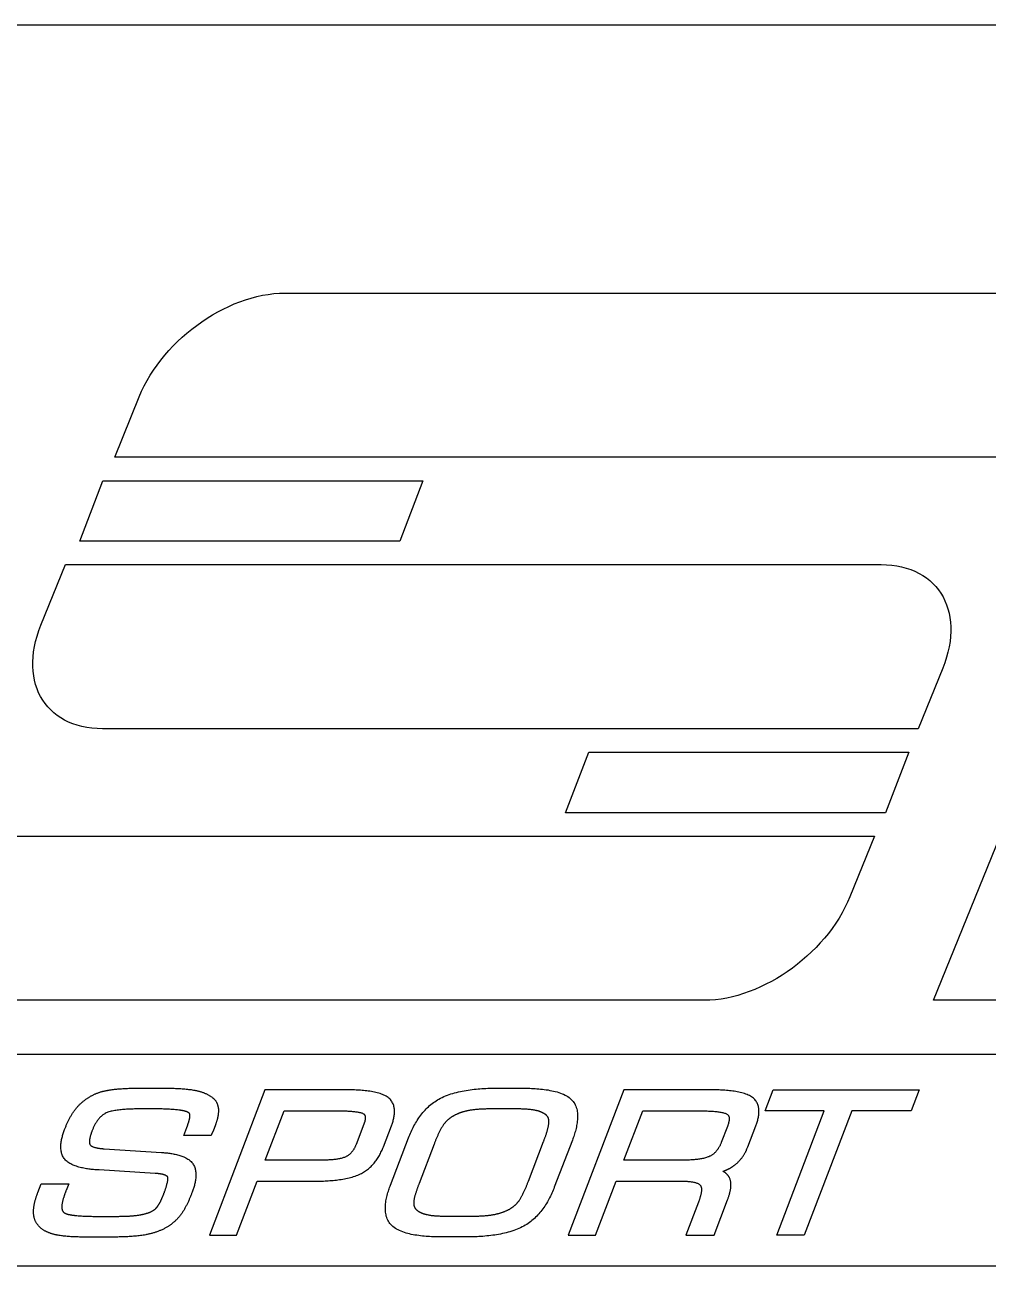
# Model space of a CAD drawing. Extents: x 1 to 453, y -1 to 123.
# Drawn here: x 346.43 to 364.99, y 98.98 to 122.89 of the extents above; entities that cross this region are included whole.
import ezdxf

# ---------------------------------------------------------------- set-up
doc = ezdxf.new("R2010")
doc.units = 0
doc.layers.get('0').update_dxf_attribs({"linetype": 'CONTINUOUS'})

msp = doc.modelspace()

# ---------------------------------------------------------------- linework, layer by layer
at = {"color": 1}
for points in [[(222.442, 122.89), (375.012, 122.89)], [(351.442, 117.723), (367.154, 117.723), (365.873, 114.561), (348.164, 114.561), (348.637, 115.727)], [(348.637, 115.727), (348.683, 115.833), (348.733, 115.937), (348.788, 116.039), (348.848, 116.14), (348.912, 116.24), (348.98, 116.337), (349.052, 116.432), (349.128, 116.525), (349.207, 116.616), (349.29, 116.704), (349.376, 116.789), (349.464, 116.872), (349.556, 116.951), (349.65, 117.028), (349.746, 117.101), (349.844, 117.171), (349.945, 117.238), (350.047, 117.301), (350.15, 117.36), (350.255, 117.415), (350.361, 117.466), (350.468, 117.513), (350.576, 117.555), (350.685, 117.594), (350.793, 117.627), (350.902, 117.656), (351.011, 117.68), (351.12, 117.698), (351.228, 117.712), (351.335, 117.72), (351.442, 117.723)], [(346.741, 111.326), (347.214, 112.492)], [(347.214, 112.492), (362.926, 112.492)], [(362.926, 112.492), (363.031, 112.489), (363.132, 112.481), (363.229, 112.467), (363.322, 112.449), (363.412, 112.425), (363.497, 112.396), (363.579, 112.363), (363.657, 112.324), (363.73, 112.282), (363.799, 112.235), (363.863, 112.184), (363.924, 112.129), (363.979, 112.07), (364.031, 112.007), (364.077, 111.94), (364.119, 111.87), (364.155, 111.797), (364.187, 111.72), (364.214, 111.64), (364.236, 111.558), (364.252, 111.472), (364.263, 111.384), (364.269, 111.294), (364.27, 111.201), (364.265, 111.106), (364.254, 111.009), (364.238, 110.909), (364.215, 110.808), (364.187, 110.706), (364.153, 110.602), (364.113, 110.496)], [(347.928, 109.33), (347.824, 109.333), (347.723, 109.341), (347.626, 109.354), (347.533, 109.373), (347.443, 109.397), (347.357, 109.426), (347.276, 109.459), (347.198, 109.497), (347.125, 109.54), (347.056, 109.587), (346.991, 109.638), (346.931, 109.693), (346.875, 109.752), (346.824, 109.815), (346.778, 109.881), (346.736, 109.951), (346.699, 110.025), (346.668, 110.101), (346.641, 110.181), (346.619, 110.264), (346.603, 110.349), (346.591, 110.437), (346.585, 110.528), (346.585, 110.621), (346.59, 110.716), (346.601, 110.813), (346.617, 110.912), (346.639, 111.013), (346.667, 111.116), (346.701, 111.22), (346.741, 111.326)], [(364.113, 110.496), (363.641, 109.33), (347.928, 109.33)], [(359.522, 104.099), (343.809, 104.099), (345.091, 107.261)], [(345.091, 107.261), (362.799, 107.261), (362.327, 106.095)], [(362.327, 106.095), (362.281, 105.989), (362.231, 105.885), (362.175, 105.782), (362.116, 105.681), (362.052, 105.582), (361.983, 105.485), (361.911, 105.389), (361.836, 105.297), (361.756, 105.206), (361.674, 105.118), (361.588, 105.033), (361.499, 104.95), (361.408, 104.87), (361.314, 104.794), (361.218, 104.72), (361.119, 104.65), (361.019, 104.584), (360.917, 104.521), (360.813, 104.462), (360.708, 104.407), (360.602, 104.356), (360.495, 104.309), (360.388, 104.266), (360.279, 104.228), (360.17, 104.194), (360.062, 104.166), (359.953, 104.142), (359.844, 104.123), (359.736, 104.11), (359.628, 104.101), (359.522, 104.099)], [(347.732, 102.268), (347.742, 102.274), (347.753, 102.279), (347.764, 102.285), (347.775, 102.29), (347.787, 102.295), (347.798, 102.3), (347.809, 102.304), (347.82, 102.309), (347.832, 102.313), (347.843, 102.317), (347.855, 102.321), (347.867, 102.325), (347.878, 102.329), (347.89, 102.333), (347.902, 102.336), (347.914, 102.34), (347.926, 102.343), (347.938, 102.346), (347.95, 102.349), (347.962, 102.352), (347.974, 102.355), (347.986, 102.358), (347.998, 102.36), (348.01, 102.363), (348.022, 102.365), (348.034, 102.367), (348.046, 102.369), (348.058, 102.371), (348.07, 102.373), (348.082, 102.375), (348.094, 102.377)], [(348.094, 102.377), (348.116, 102.38), (348.138, 102.383), (348.16, 102.385), (348.182, 102.388), (348.204, 102.39), (348.227, 102.392), (348.25, 102.394), (348.273, 102.396), (348.296, 102.397), (348.319, 102.399), (348.342, 102.4), (348.366, 102.401), (348.389, 102.402), (348.413, 102.403), (348.436, 102.404), (348.459, 102.404), (348.483, 102.405), (348.506, 102.406), (348.53, 102.406), (348.553, 102.406), (348.577, 102.407), (348.6, 102.407), (348.623, 102.407), (348.646, 102.407), (348.669, 102.407), (348.692, 102.407), (348.714, 102.407), (348.737, 102.407), (348.759, 102.407), (348.781, 102.407), (348.803, 102.407)], [(348.803, 102.407), (348.932, 102.407)], [(348.932, 102.407), (348.955, 102.407), (348.978, 102.407), (349.002, 102.407), (349.026, 102.407), (349.051, 102.407), (349.075, 102.407), (349.1, 102.407), (349.126, 102.407), (349.151, 102.407), (349.177, 102.406), (349.203, 102.406), (349.229, 102.406), (349.255, 102.405), (349.281, 102.404), (349.307, 102.404), (349.333, 102.403), (349.359, 102.402), (349.385, 102.401), (349.411, 102.399), (349.436, 102.398), (349.462, 102.396), (349.488, 102.394), (349.513, 102.392), (349.538, 102.39), (349.563, 102.387), (349.587, 102.384), (349.611, 102.381), (349.635, 102.378), (349.659, 102.375), (349.682, 102.371), (349.705, 102.367)], [(349.705, 102.367), (349.717, 102.364), (349.729, 102.362), (349.741, 102.359), (349.753, 102.357), (349.765, 102.354), (349.777, 102.351), (349.789, 102.347), (349.801, 102.344), (349.813, 102.341), (349.826, 102.337), (349.837, 102.333), (349.849, 102.329), (349.861, 102.325), (349.873, 102.321), (349.885, 102.316), (349.896, 102.311), (349.908, 102.306), (349.919, 102.301), (349.931, 102.296), (349.942, 102.291), (349.953, 102.285), (349.964, 102.279), (349.975, 102.273), (349.986, 102.267), (349.997, 102.26), (350.007, 102.254), (350.017, 102.247), (350.028, 102.24), (350.038, 102.232), (350.047, 102.225), (350.057, 102.217)], [(352.611, 102.375), (351.058, 102.375), (349.987, 99.574), (350.511, 99.574), (350.909, 100.614)], [(353.429, 102.228), (353.411, 102.241), (353.391, 102.253), (353.37, 102.265), (353.348, 102.275), (353.325, 102.285), (353.3, 102.294), (353.275, 102.303), (353.249, 102.311), (353.222, 102.318), (353.194, 102.325), (353.166, 102.331), (353.137, 102.337), (353.108, 102.342), (353.078, 102.347), (353.049, 102.351), (353.019, 102.355), (352.989, 102.358), (352.959, 102.361), (352.929, 102.364), (352.899, 102.366), (352.87, 102.368), (352.841, 102.369), (352.812, 102.371), (352.784, 102.372), (352.757, 102.373), (352.73, 102.373), (352.704, 102.374), (352.68, 102.374), (352.656, 102.374), (352.633, 102.375), (352.611, 102.375)], [(354.41, 102.197), (354.441, 102.213), (354.472, 102.229), (354.505, 102.244), (354.538, 102.258), (354.572, 102.271), (354.606, 102.284), (354.641, 102.296), (354.676, 102.307), (354.712, 102.317), (354.749, 102.326), (354.785, 102.335), (354.822, 102.344), (354.86, 102.351), (354.897, 102.358), (354.935, 102.365), (354.973, 102.371), (355.01, 102.376), (355.048, 102.381), (355.086, 102.385), (355.124, 102.389), (355.162, 102.393), (355.2, 102.396), (355.238, 102.398), (355.275, 102.401), (355.312, 102.402), (355.349, 102.404), (355.385, 102.405), (355.421, 102.406), (355.457, 102.407), (355.492, 102.407), (355.527, 102.407)], [(355.527, 102.407), (355.98, 102.407)], [(355.98, 102.407), (356.007, 102.407), (356.035, 102.407), (356.064, 102.407), (356.095, 102.406), (356.126, 102.405), (356.159, 102.404), (356.192, 102.403), (356.226, 102.401), (356.261, 102.399), (356.296, 102.397), (356.331, 102.394), (356.367, 102.39), (356.403, 102.387), (356.439, 102.382), (356.475, 102.377), (356.511, 102.372), (356.547, 102.365), (356.582, 102.358), (356.617, 102.351), (356.651, 102.342), (356.685, 102.333), (356.717, 102.323), (356.749, 102.312), (356.78, 102.3), (356.81, 102.288), (356.838, 102.274), (356.866, 102.259), (356.892, 102.244), (356.916, 102.227), (356.939, 102.209), (356.959, 102.19)], [(359.631, 102.375), (357.97, 102.375), (356.898, 99.574), (357.422, 99.574), (357.822, 100.618), (359.053, 100.618)], [(360.449, 102.228), (360.431, 102.241), (360.411, 102.253), (360.39, 102.265), (360.368, 102.275), (360.345, 102.285), (360.32, 102.294), (360.295, 102.303), (360.269, 102.311), (360.242, 102.318), (360.214, 102.325), (360.186, 102.331), (360.157, 102.337), (360.128, 102.342), (360.099, 102.347), (360.069, 102.351), (360.039, 102.355), (360.009, 102.358), (359.979, 102.361), (359.949, 102.364), (359.919, 102.366), (359.89, 102.368), (359.861, 102.369), (359.833, 102.371), (359.805, 102.372), (359.777, 102.373), (359.751, 102.373), (359.725, 102.374), (359.7, 102.374), (359.676, 102.374), (359.653, 102.375), (359.631, 102.375)], [(347.421, 102.018), (347.429, 102.028), (347.438, 102.038), (347.446, 102.047), (347.455, 102.057), (347.464, 102.066), (347.473, 102.076), (347.482, 102.085), (347.491, 102.094), (347.5, 102.103), (347.51, 102.112), (347.519, 102.121), (347.529, 102.129), (347.539, 102.138), (347.549, 102.146), (347.559, 102.154), (347.569, 102.162), (347.579, 102.17), (347.589, 102.178), (347.599, 102.186), (347.61, 102.194), (347.621, 102.201), (347.631, 102.208), (347.642, 102.215), (347.653, 102.223), (347.664, 102.229), (347.675, 102.236), (347.686, 102.243), (347.697, 102.25), (347.709, 102.256), (347.72, 102.262), (347.732, 102.268)], [(350.057, 102.217), (350.064, 102.211), (350.07, 102.205), (350.076, 102.199), (350.082, 102.193), (350.088, 102.187), (350.094, 102.181), (350.099, 102.174), (350.104, 102.167), (350.109, 102.161), (350.113, 102.154), (350.118, 102.147), (350.122, 102.14), (350.126, 102.133), (350.129, 102.125), (350.133, 102.118), (350.136, 102.11), (350.139, 102.103), (350.142, 102.095), (350.145, 102.087), (350.147, 102.08), (350.149, 102.072), (350.151, 102.064), (350.153, 102.055), (350.155, 102.047), (350.156, 102.039), (350.158, 102.031), (350.159, 102.022), (350.16, 102.014), (350.16, 102.005), (350.161, 101.997), (350.161, 101.988)], [(353.494, 101.681), (353.501, 101.698), (353.507, 101.716), (353.513, 101.735), (353.519, 101.753), (353.525, 101.772), (353.53, 101.79), (353.535, 101.809), (353.539, 101.828), (353.543, 101.848), (353.546, 101.867), (353.549, 101.886), (353.551, 101.905), (353.553, 101.924), (353.554, 101.944), (353.554, 101.963), (353.553, 101.981), (353.552, 102), (353.55, 102.019), (353.547, 102.037), (353.543, 102.055), (353.538, 102.073), (353.532, 102.09), (353.525, 102.107), (353.518, 102.124), (353.508, 102.14), (353.498, 102.156), (353.487, 102.172), (353.474, 102.187), (353.461, 102.201), (353.445, 102.215), (353.429, 102.228)], [(353.825, 101.45), (353.836, 101.48), (353.848, 101.509), (353.86, 101.537), (353.873, 101.566), (353.886, 101.595), (353.899, 101.623), (353.913, 101.651), (353.928, 101.679), (353.943, 101.706), (353.958, 101.733), (353.974, 101.76), (353.991, 101.787), (354.008, 101.813), (354.025, 101.838), (354.043, 101.864), (354.062, 101.889), (354.081, 101.913), (354.1, 101.937), (354.121, 101.96), (354.141, 101.983), (354.163, 102.006), (354.185, 102.028), (354.207, 102.049), (354.23, 102.07), (354.254, 102.09), (354.278, 102.109), (354.303, 102.128), (354.329, 102.146), (354.355, 102.164), (354.382, 102.181), (354.41, 102.197)], [(356.959, 102.19), (356.978, 102.17), (356.995, 102.15), (357.011, 102.128), (357.024, 102.106), (357.036, 102.083), (357.047, 102.059), (357.055, 102.035), (357.063, 102.01), (357.069, 101.984), (357.074, 101.958), (357.077, 101.932), (357.079, 101.905), (357.081, 101.878), (357.081, 101.851), (357.08, 101.824), (357.078, 101.797), (357.075, 101.769), (357.072, 101.741), (357.067, 101.714), (357.062, 101.687), (357.057, 101.659), (357.051, 101.632), (357.044, 101.606), (357.037, 101.579), (357.029, 101.553), (357.021, 101.527), (357.013, 101.502), (357.005, 101.477), (356.996, 101.453), (356.988, 101.43), (356.979, 101.407)], [(360.514, 101.681), (360.521, 101.698), (360.527, 101.716), (360.533, 101.735), (360.539, 101.753), (360.545, 101.772), (360.55, 101.79), (360.555, 101.809), (360.559, 101.828), (360.563, 101.848), (360.566, 101.867), (360.569, 101.886), (360.571, 101.905), (360.573, 101.924), (360.574, 101.944), (360.574, 101.963), (360.574, 101.981), (360.572, 102), (360.57, 102.019), (360.567, 102.037), (360.563, 102.055), (360.558, 102.073), (360.552, 102.09), (360.546, 102.107), (360.538, 102.124), (360.529, 102.14), (360.518, 102.156), (360.507, 102.172), (360.495, 102.187), (360.481, 102.201), (360.466, 102.215), (360.449, 102.228)], [(347.204, 101.625), (347.21, 101.638), (347.215, 101.652), (347.22, 101.665), (347.226, 101.678), (347.231, 101.692), (347.237, 101.705), (347.243, 101.718), (347.249, 101.732), (347.255, 101.745), (347.261, 101.758), (347.267, 101.771), (347.274, 101.784), (347.28, 101.798), (347.287, 101.811), (347.294, 101.824), (347.3, 101.836), (347.307, 101.849), (347.315, 101.862), (347.322, 101.875), (347.329, 101.887), (347.337, 101.9), (347.345, 101.912), (347.353, 101.924), (347.361, 101.936), (347.369, 101.948), (347.377, 101.96), (347.385, 101.972), (347.394, 101.984), (347.403, 101.995), (347.412, 102.006), (347.421, 102.018)], [(347.983, 101.921), (347.971, 101.914), (347.959, 101.907), (347.947, 101.899), (347.936, 101.891), (347.925, 101.883), (347.914, 101.874), (347.903, 101.864), (347.893, 101.855), (347.883, 101.845), (347.873, 101.835), (347.864, 101.824), (347.855, 101.813), (347.846, 101.802), (347.837, 101.791), (347.829, 101.779), (347.821, 101.767), (347.813, 101.755), (347.805, 101.743), (347.798, 101.731), (347.79, 101.718), (347.783, 101.706), (347.777, 101.693), (347.77, 101.68), (347.764, 101.668), (347.758, 101.655), (347.752, 101.642), (347.746, 101.629), (347.741, 101.616), (347.735, 101.603), (347.73, 101.591), (347.725, 101.578)], [(348.687, 102.007), (348.67, 102.007), (348.651, 102.007), (348.632, 102.007), (348.611, 102.007), (348.59, 102.007), (348.567, 102.006), (348.544, 102.006), (348.52, 102.005), (348.496, 102.005), (348.471, 102.004), (348.445, 102.003), (348.42, 102.001), (348.394, 102), (348.368, 101.998), (348.342, 101.996), (348.316, 101.994), (348.29, 101.992), (348.264, 101.989), (348.238, 101.986), (348.213, 101.982), (348.188, 101.979), (348.164, 101.975), (348.14, 101.97), (348.117, 101.966), (348.095, 101.961), (348.074, 101.955), (348.053, 101.949), (348.034, 101.943), (348.016, 101.936), (347.999, 101.929), (347.983, 101.921)], [(349.398, 101.985), (349.376, 101.988), (349.354, 101.99), (349.332, 101.992), (349.31, 101.994), (349.288, 101.996), (349.265, 101.998), (349.242, 101.999), (349.219, 102.001), (349.196, 102.002), (349.173, 102.003), (349.149, 102.004), (349.126, 102.005), (349.102, 102.005), (349.079, 102.006), (349.055, 102.006), (349.032, 102.007), (349.008, 102.007), (348.985, 102.007), (348.961, 102.008), (348.938, 102.008), (348.914, 102.008), (348.891, 102.008), (348.868, 102.008), (348.845, 102.008), (348.822, 102.008), (348.799, 102.008), (348.776, 102.008), (348.754, 102.008), (348.731, 102.008), (348.709, 102.007), (348.687, 102.007)], [(349.599, 101.925), (349.595, 101.929), (349.591, 101.932), (349.586, 101.935), (349.581, 101.938), (349.576, 101.941), (349.57, 101.944), (349.564, 101.947), (349.557, 101.95), (349.551, 101.952), (349.544, 101.955), (349.537, 101.957), (349.529, 101.959), (349.522, 101.962), (349.514, 101.964), (349.507, 101.966), (349.499, 101.968), (349.491, 101.969), (349.484, 101.971), (349.476, 101.973), (349.468, 101.974), (349.461, 101.976), (349.453, 101.977), (349.446, 101.978), (349.439, 101.979), (349.432, 101.98), (349.426, 101.981), (349.42, 101.982), (349.414, 101.983), (349.408, 101.984), (349.403, 101.985), (349.398, 101.985)], [(349.611, 101.857), (349.611, 101.859), (349.611, 101.861), (349.611, 101.863), (349.612, 101.865), (349.612, 101.867), (349.612, 101.869), (349.612, 101.872), (349.612, 101.874), (349.612, 101.876), (349.612, 101.879), (349.612, 101.881), (349.612, 101.884), (349.612, 101.886), (349.611, 101.889), (349.611, 101.891), (349.611, 101.894), (349.611, 101.896), (349.61, 101.899), (349.61, 101.901), (349.609, 101.903), (349.609, 101.906), (349.608, 101.908), (349.607, 101.91), (349.607, 101.912), (349.606, 101.914), (349.605, 101.916), (349.604, 101.918), (349.603, 101.92), (349.601, 101.922), (349.6, 101.924), (349.599, 101.925)], [(350.161, 101.988), (350.162, 101.978), (350.162, 101.967), (350.161, 101.957), (350.161, 101.946), (350.16, 101.936), (350.159, 101.925), (350.158, 101.915), (350.157, 101.904), (350.156, 101.893), (350.154, 101.883), (350.152, 101.872), (350.15, 101.861), (350.148, 101.851), (350.146, 101.84), (350.144, 101.83), (350.141, 101.819), (350.139, 101.808), (350.136, 101.798), (350.133, 101.787), (350.13, 101.777), (350.127, 101.767), (350.124, 101.756), (350.121, 101.746), (350.117, 101.736), (350.114, 101.726), (350.111, 101.716), (350.107, 101.706), (350.104, 101.696), (350.1, 101.686), (350.096, 101.676), (350.093, 101.667)], [(352.087, 101.017), (351.063, 101.017), (351.427, 101.969)], [(351.427, 101.969), (352.497, 101.969)], [(352.497, 101.969), (352.507, 101.969), (352.517, 101.969), (352.529, 101.969), (352.542, 101.969), (352.556, 101.969), (352.57, 101.969), (352.586, 101.968), (352.602, 101.968), (352.619, 101.967), (352.636, 101.967), (352.654, 101.966), (352.672, 101.965), (352.69, 101.964), (352.708, 101.963), (352.727, 101.962), (352.745, 101.96), (352.764, 101.958), (352.782, 101.957), (352.8, 101.954), (352.817, 101.952), (352.835, 101.95), (352.851, 101.947), (352.867, 101.944), (352.882, 101.941), (352.897, 101.937), (352.911, 101.933), (352.923, 101.929), (352.935, 101.925), (352.945, 101.92), (352.955, 101.915), (352.962, 101.91)], [(352.962, 101.91), (352.967, 101.905), (352.972, 101.901), (352.976, 101.896), (352.979, 101.891), (352.982, 101.885), (352.985, 101.879), (352.987, 101.873), (352.989, 101.867), (352.99, 101.86), (352.991, 101.854), (352.991, 101.847), (352.991, 101.84), (352.991, 101.833), (352.991, 101.825), (352.99, 101.818), (352.99, 101.811), (352.988, 101.804), (352.987, 101.796), (352.986, 101.789), (352.984, 101.782), (352.982, 101.774), (352.981, 101.767), (352.979, 101.761), (352.977, 101.754), (352.975, 101.747), (352.972, 101.741), (352.97, 101.735), (352.968, 101.729), (352.966, 101.723), (352.964, 101.718), (352.962, 101.713)], [(354.704, 101.881), (354.697, 101.877), (354.689, 101.873), (354.682, 101.869), (354.674, 101.864), (354.667, 101.86), (354.66, 101.856), (354.653, 101.851), (354.646, 101.846), (354.639, 101.842), (354.632, 101.837), (354.625, 101.832), (354.618, 101.827), (354.612, 101.822), (354.605, 101.817), (354.599, 101.811), (354.592, 101.806), (354.586, 101.801), (354.58, 101.795), (354.573, 101.789), (354.567, 101.784), (354.561, 101.778), (354.555, 101.772), (354.549, 101.766), (354.544, 101.759), (354.538, 101.753), (354.532, 101.747), (354.527, 101.74), (354.521, 101.734), (354.516, 101.727), (354.511, 101.721), (354.506, 101.714)], [(354.997, 101.978), (354.987, 101.976), (354.977, 101.974), (354.967, 101.972), (354.957, 101.97), (354.948, 101.968), (354.938, 101.966), (354.928, 101.963), (354.919, 101.961), (354.909, 101.958), (354.899, 101.956), (354.89, 101.953), (354.88, 101.95), (354.871, 101.948), (354.861, 101.945), (354.852, 101.942), (354.842, 101.938), (354.833, 101.935), (354.823, 101.932), (354.814, 101.929), (354.805, 101.925), (354.795, 101.922), (354.786, 101.918), (354.777, 101.914), (354.768, 101.91), (354.758, 101.906), (354.749, 101.902), (354.74, 101.898), (354.731, 101.894), (354.722, 101.89), (354.713, 101.885), (354.704, 101.881)], [(355.533, 102.007), (355.517, 102.007), (355.5, 102.007), (355.484, 102.007), (355.467, 102.007), (355.45, 102.007), (355.432, 102.007), (355.415, 102.007), (355.397, 102.007), (355.38, 102.007), (355.362, 102.007), (355.344, 102.006), (355.327, 102.006), (355.309, 102.005), (355.291, 102.005), (355.273, 102.004), (355.255, 102.003), (355.237, 102.003), (355.219, 102.002), (355.202, 102.001), (355.184, 102), (355.166, 101.998), (355.149, 101.997), (355.131, 101.995), (355.114, 101.994), (355.096, 101.992), (355.079, 101.99), (355.062, 101.988), (355.046, 101.986), (355.029, 101.983), (355.013, 101.981), (354.997, 101.978)], [(355.755, 102.007), (355.533, 102.007)], [(356.269, 101.979), (356.255, 101.982), (356.24, 101.985), (356.224, 101.987), (356.208, 101.99), (356.192, 101.992), (356.176, 101.994), (356.16, 101.995), (356.143, 101.997), (356.126, 101.999), (356.109, 102), (356.092, 102.001), (356.074, 102.002), (356.057, 102.003), (356.039, 102.004), (356.022, 102.005), (356.004, 102.005), (355.987, 102.006), (355.969, 102.006), (355.952, 102.007), (355.934, 102.007), (355.917, 102.007), (355.9, 102.007), (355.883, 102.007), (355.866, 102.007), (355.849, 102.008), (355.833, 102.008), (355.817, 102.008), (355.801, 102.008), (355.785, 102.008), (355.77, 102.007), (355.755, 102.007)], [(356.472, 101.892), (356.466, 101.897), (356.461, 101.901), (356.455, 101.905), (356.449, 101.909), (356.443, 101.913), (356.437, 101.917), (356.431, 101.921), (356.425, 101.924), (356.419, 101.928), (356.412, 101.931), (356.406, 101.934), (356.399, 101.938), (356.393, 101.941), (356.386, 101.944), (356.379, 101.946), (356.373, 101.949), (356.366, 101.952), (356.359, 101.954), (356.352, 101.957), (356.345, 101.959), (356.338, 101.961), (356.331, 101.963), (356.325, 101.966), (356.318, 101.968), (356.311, 101.969), (356.304, 101.971), (356.297, 101.973), (356.29, 101.975), (356.283, 101.976), (356.276, 101.978), (356.269, 101.979)], [(356.529, 101.754), (356.529, 101.76), (356.529, 101.765), (356.528, 101.77), (356.528, 101.775), (356.528, 101.78), (356.527, 101.785), (356.527, 101.79), (356.526, 101.795), (356.525, 101.8), (356.524, 101.805), (356.523, 101.81), (356.522, 101.814), (356.52, 101.819), (356.519, 101.824), (356.517, 101.828), (356.516, 101.833), (356.514, 101.837), (356.512, 101.841), (356.51, 101.846), (356.507, 101.85), (356.505, 101.854), (356.502, 101.858), (356.499, 101.862), (356.497, 101.866), (356.493, 101.87), (356.49, 101.874), (356.487, 101.878), (356.483, 101.881), (356.48, 101.885), (356.476, 101.889), (356.472, 101.892)], [(359.032, 101.017), (357.974, 101.017), (358.339, 101.969)], [(358.339, 101.969), (359.443, 101.969)], [(359.443, 101.969), (359.453, 101.969), (359.465, 101.969), (359.478, 101.969), (359.493, 101.969), (359.508, 101.969), (359.525, 101.969), (359.542, 101.968), (359.56, 101.968), (359.579, 101.967), (359.599, 101.966), (359.619, 101.966), (359.639, 101.965), (359.659, 101.963), (359.68, 101.962), (359.701, 101.961), (359.722, 101.959), (359.743, 101.957), (359.763, 101.955), (359.784, 101.952), (359.803, 101.95), (359.823, 101.947), (359.841, 101.944), (359.859, 101.94), (359.877, 101.937), (359.893, 101.932), (359.908, 101.928), (359.922, 101.923), (359.935, 101.918), (359.947, 101.913), (359.957, 101.907), (359.966, 101.901)], [(359.966, 101.901), (359.972, 101.896), (359.977, 101.891), (359.982, 101.885), (359.986, 101.879), (359.989, 101.872), (359.992, 101.865), (359.995, 101.858), (359.997, 101.851), (359.998, 101.843), (359.999, 101.835), (360, 101.828), (360, 101.819), (360, 101.811), (360, 101.803), (359.999, 101.794), (359.998, 101.786), (359.997, 101.777), (359.996, 101.769), (359.994, 101.761), (359.992, 101.752), (359.99, 101.744), (359.988, 101.736), (359.986, 101.728), (359.984, 101.72), (359.981, 101.712), (359.979, 101.705), (359.976, 101.697), (359.974, 101.69), (359.972, 101.684), (359.969, 101.677), (359.967, 101.671)], [(350.036, 101.532), (350.019, 101.498), (349.495, 101.498), (349.551, 101.646)], [(349.551, 101.646), (349.553, 101.652), (349.556, 101.658), (349.558, 101.664), (349.56, 101.671), (349.563, 101.677), (349.565, 101.684), (349.568, 101.69), (349.57, 101.697), (349.572, 101.704), (349.575, 101.711), (349.577, 101.718), (349.58, 101.725), (349.582, 101.732), (349.584, 101.739), (349.587, 101.746), (349.589, 101.753), (349.591, 101.76), (349.593, 101.768), (349.595, 101.775), (349.597, 101.782), (349.599, 101.789), (349.6, 101.796), (349.602, 101.803), (349.604, 101.81), (349.605, 101.817), (349.606, 101.824), (349.608, 101.831), (349.609, 101.837), (349.61, 101.844), (349.61, 101.851), (349.611, 101.857)], [(350.093, 101.667), (350.092, 101.664), (350.091, 101.661), (350.09, 101.659), (350.089, 101.656), (350.088, 101.653), (350.087, 101.65), (350.085, 101.648), (350.084, 101.645), (350.083, 101.642), (350.082, 101.64), (350.081, 101.637), (350.08, 101.634), (350.079, 101.632), (350.078, 101.629), (350.077, 101.626), (350.076, 101.624), (350.075, 101.621), (350.074, 101.618), (350.073, 101.616), (350.072, 101.613), (350.071, 101.61), (350.069, 101.608), (350.068, 101.605), (350.067, 101.602), (350.066, 101.6), (350.065, 101.597), (350.064, 101.594), (350.063, 101.592), (350.062, 101.589), (350.061, 101.586), (350.059, 101.584)], [(352.962, 101.713), (352.812, 101.319)], [(353.339, 101.276), (353.494, 101.681)], [(354.506, 101.714), (354.498, 101.704), (354.491, 101.693), (354.483, 101.682), (354.476, 101.671), (354.469, 101.66), (354.462, 101.648), (354.455, 101.636), (354.448, 101.624), (354.441, 101.612), (354.435, 101.599), (354.428, 101.587), (354.422, 101.574), (354.415, 101.561), (354.409, 101.548), (354.403, 101.535), (354.397, 101.522), (354.39, 101.508), (354.385, 101.495), (354.379, 101.482), (354.373, 101.469), (354.367, 101.455), (354.362, 101.442), (354.357, 101.429), (354.351, 101.416), (354.346, 101.403), (354.341, 101.391), (354.336, 101.378), (354.331, 101.366), (354.327, 101.353), (354.322, 101.342), (354.317, 101.33)], [(356.424, 101.377), (356.427, 101.386), (356.431, 101.396), (356.435, 101.407), (356.439, 101.418), (356.443, 101.429), (356.448, 101.441), (356.452, 101.452), (356.457, 101.465), (356.461, 101.477), (356.466, 101.49), (356.47, 101.503), (356.474, 101.516), (356.479, 101.529), (356.483, 101.543), (356.487, 101.556), (356.492, 101.57), (356.496, 101.583), (356.5, 101.596), (356.503, 101.61), (356.507, 101.623), (356.51, 101.636), (356.513, 101.649), (356.516, 101.662), (356.519, 101.675), (356.521, 101.687), (356.523, 101.699), (356.525, 101.711), (356.527, 101.722), (356.528, 101.734), (356.528, 101.744), (356.529, 101.754)], [(359.967, 101.671), (359.847, 101.358)], [(360.359, 101.276), (360.514, 101.681)], [(347.203, 101.037), (347.19, 101.053), (347.179, 101.069), (347.169, 101.086), (347.161, 101.103), (347.153, 101.121), (347.146, 101.139), (347.141, 101.157), (347.136, 101.176), (347.132, 101.196), (347.13, 101.215), (347.128, 101.235), (347.127, 101.255), (347.126, 101.275), (347.127, 101.295), (347.128, 101.315), (347.129, 101.336), (347.132, 101.356), (347.135, 101.377), (347.138, 101.397), (347.142, 101.417), (347.146, 101.438), (347.151, 101.458), (347.156, 101.477), (347.161, 101.497), (347.167, 101.516), (347.173, 101.535), (347.179, 101.554), (347.185, 101.572), (347.192, 101.59), (347.198, 101.608), (347.204, 101.625)], [(347.725, 101.578), (347.723, 101.572), (347.721, 101.566), (347.718, 101.559), (347.716, 101.552), (347.713, 101.545), (347.71, 101.536), (347.708, 101.528), (347.705, 101.519), (347.702, 101.51), (347.699, 101.501), (347.697, 101.492), (347.694, 101.482), (347.691, 101.472), (347.689, 101.462), (347.687, 101.452), (347.685, 101.442), (347.683, 101.432), (347.681, 101.422), (347.68, 101.413), (347.678, 101.403), (347.678, 101.393), (347.677, 101.384), (347.677, 101.375), (347.677, 101.366), (347.678, 101.358), (347.679, 101.35), (347.68, 101.342), (347.682, 101.335), (347.684, 101.328), (347.687, 101.321), (347.691, 101.316)], [(350.059, 101.584), (350.059, 101.582), (350.058, 101.58), (350.057, 101.579), (350.056, 101.577), (350.056, 101.575), (350.055, 101.574), (350.054, 101.572), (350.054, 101.57), (350.053, 101.569), (350.052, 101.567), (350.051, 101.565), (350.051, 101.564), (350.05, 101.562), (350.049, 101.56), (350.048, 101.558), (350.048, 101.557), (350.047, 101.555), (350.046, 101.553), (350.045, 101.552), (350.045, 101.55), (350.044, 101.548), (350.043, 101.547), (350.042, 101.545), (350.041, 101.543), (350.041, 101.542), (350.04, 101.54), (350.039, 101.538), (350.038, 101.537), (350.037, 101.535), (350.037, 101.533), (350.036, 101.532)], [(353.477, 100.541), (353.825, 101.45)], [(356.979, 101.407), (356.631, 100.498)], [(347.691, 101.316), (347.695, 101.31), (347.7, 101.305), (347.705, 101.3), (347.712, 101.295), (347.719, 101.291), (347.726, 101.287), (347.734, 101.283), (347.743, 101.279), (347.752, 101.275), (347.762, 101.272), (347.771, 101.269), (347.781, 101.266), (347.792, 101.263), (347.802, 101.261), (347.813, 101.258), (347.824, 101.256), (347.835, 101.254), (347.845, 101.252), (347.856, 101.25), (347.867, 101.249), (347.877, 101.247), (347.887, 101.246), (347.898, 101.245), (347.907, 101.244), (347.917, 101.243), (347.926, 101.242), (347.934, 101.241), (347.942, 101.24), (347.95, 101.24), (347.957, 101.239), (347.963, 101.239)], [(347.963, 101.239), (349.064, 101.168)], [(349.064, 101.168), (349.082, 101.167), (349.101, 101.166), (349.12, 101.164), (349.14, 101.162), (349.16, 101.16), (349.181, 101.158), (349.202, 101.155), (349.223, 101.153), (349.244, 101.149), (349.266, 101.146), (349.288, 101.142), (349.309, 101.138), (349.331, 101.133), (349.353, 101.128), (349.374, 101.123), (349.396, 101.117), (349.417, 101.111), (349.438, 101.104), (349.458, 101.097), (349.479, 101.089), (349.498, 101.081), (349.518, 101.072), (349.536, 101.062), (349.555, 101.052), (349.572, 101.041), (349.589, 101.03), (349.605, 101.018), (349.62, 101.005), (349.634, 100.992), (349.648, 100.977), (349.66, 100.963)], [(352.812, 101.319), (352.808, 101.309), (352.804, 101.3), (352.8, 101.29), (352.796, 101.281), (352.791, 101.272), (352.787, 101.263), (352.782, 101.254), (352.777, 101.245), (352.772, 101.236), (352.767, 101.227), (352.762, 101.219), (352.756, 101.21), (352.751, 101.202), (352.745, 101.194), (352.739, 101.186), (352.733, 101.178), (352.726, 101.171), (352.72, 101.163), (352.713, 101.156), (352.706, 101.149), (352.699, 101.142), (352.691, 101.135), (352.684, 101.129), (352.676, 101.123), (352.668, 101.117), (352.659, 101.111), (352.651, 101.105), (352.642, 101.1), (352.633, 101.095), (352.624, 101.09), (352.615, 101.085)], [(352.897, 100.755), (352.918, 100.766), (352.938, 100.777), (352.958, 100.788), (352.978, 100.801), (352.997, 100.813), (353.015, 100.826), (353.033, 100.84), (353.051, 100.854), (353.068, 100.868), (353.084, 100.883), (353.101, 100.898), (353.116, 100.914), (353.132, 100.93), (353.146, 100.946), (353.161, 100.963), (353.175, 100.98), (353.189, 100.998), (353.202, 101.016), (353.215, 101.034), (353.227, 101.053), (353.239, 101.072), (353.251, 101.091), (353.262, 101.11), (353.273, 101.13), (353.283, 101.15), (353.293, 101.171), (353.303, 101.191), (353.313, 101.212), (353.322, 101.233), (353.331, 101.254), (353.339, 101.276)], [(354.317, 101.33), (354.027, 100.57)], [(356.132, 100.613), (356.424, 101.377)], [(359.847, 101.358), (359.843, 101.347), (359.838, 101.337), (359.834, 101.326), (359.829, 101.315), (359.824, 101.305), (359.819, 101.295), (359.814, 101.284), (359.808, 101.274), (359.803, 101.265), (359.797, 101.255), (359.791, 101.245), (359.785, 101.236), (359.778, 101.226), (359.772, 101.217), (359.765, 101.208), (359.758, 101.2), (359.751, 101.191), (359.743, 101.183), (359.736, 101.175), (359.728, 101.167), (359.719, 101.159), (359.711, 101.151), (359.703, 101.144), (359.694, 101.137), (359.685, 101.13), (359.675, 101.123), (359.666, 101.117), (359.656, 101.111), (359.646, 101.105), (359.636, 101.099), (359.625, 101.094)], [(360.098, 100.919), (360.11, 100.927), (360.121, 100.937), (360.133, 100.946), (360.144, 100.956), (360.155, 100.965), (360.165, 100.975), (360.175, 100.985), (360.186, 100.996), (360.195, 101.006), (360.205, 101.017), (360.215, 101.027), (360.224, 101.038), (360.233, 101.05), (360.242, 101.061), (360.25, 101.072), (360.258, 101.084), (360.267, 101.096), (360.275, 101.108), (360.282, 101.12), (360.29, 101.132), (360.297, 101.144), (360.304, 101.157), (360.311, 101.17), (360.318, 101.182), (360.324, 101.195), (360.331, 101.208), (360.337, 101.222), (360.343, 101.235), (360.348, 101.249), (360.354, 101.262), (360.359, 101.276)], [(347.862, 100.831), (347.842, 100.832), (347.822, 100.833), (347.802, 100.835), (347.78, 100.836), (347.758, 100.838), (347.736, 100.84), (347.713, 100.843), (347.69, 100.846), (347.666, 100.849), (347.642, 100.852), (347.618, 100.856), (347.594, 100.86), (347.57, 100.865), (347.546, 100.869), (347.522, 100.875), (347.498, 100.881), (347.474, 100.887), (347.451, 100.894), (347.428, 100.901), (347.405, 100.909), (347.383, 100.917), (347.361, 100.926), (347.34, 100.936), (347.32, 100.946), (347.301, 100.957), (347.282, 100.968), (347.264, 100.981), (347.247, 100.994), (347.231, 101.007), (347.216, 101.022), (347.203, 101.037)], [(349.66, 100.963), (349.671, 100.947), (349.681, 100.931), (349.69, 100.914), (349.698, 100.897), (349.705, 100.88), (349.711, 100.862), (349.716, 100.844), (349.72, 100.825), (349.723, 100.806), (349.726, 100.787), (349.727, 100.768), (349.728, 100.749), (349.728, 100.729), (349.727, 100.709), (349.726, 100.69), (349.724, 100.67), (349.722, 100.65), (349.719, 100.63), (349.715, 100.61), (349.712, 100.591), (349.707, 100.571), (349.703, 100.552), (349.698, 100.532), (349.692, 100.514), (349.687, 100.495), (349.681, 100.476), (349.675, 100.458), (349.669, 100.44), (349.663, 100.423), (349.657, 100.406), (349.65, 100.39)], [(352.615, 101.085), (352.602, 101.079), (352.588, 101.074), (352.574, 101.068), (352.559, 101.063), (352.543, 101.059), (352.527, 101.055), (352.51, 101.051), (352.493, 101.047), (352.476, 101.044), (352.458, 101.041), (352.44, 101.038), (352.421, 101.035), (352.403, 101.033), (352.384, 101.03), (352.365, 101.028), (352.346, 101.027), (352.327, 101.025), (352.308, 101.024), (352.289, 101.023), (352.271, 101.021), (352.252, 101.021), (352.234, 101.02), (352.216, 101.019), (352.198, 101.019), (352.181, 101.018), (352.164, 101.018), (352.147, 101.018), (352.131, 101.017), (352.116, 101.017), (352.101, 101.017), (352.087, 101.017)], [(359.625, 101.094), (359.611, 101.087), (359.595, 101.081), (359.579, 101.075), (359.562, 101.07), (359.545, 101.065), (359.526, 101.06), (359.508, 101.055), (359.489, 101.051), (359.469, 101.047), (359.449, 101.044), (359.428, 101.04), (359.408, 101.037), (359.387, 101.035), (359.366, 101.032), (359.345, 101.03), (359.323, 101.028), (359.302, 101.026), (359.281, 101.025), (359.26, 101.023), (359.239, 101.022), (359.218, 101.021), (359.197, 101.02), (359.177, 101.019), (359.157, 101.019), (359.137, 101.018), (359.118, 101.018), (359.1, 101.018), (359.082, 101.017), (359.065, 101.017), (359.048, 101.017), (359.032, 101.017)], [(359.88, 100.805), (359.887, 100.808), (359.895, 100.81), (359.902, 100.813), (359.91, 100.816), (359.917, 100.819), (359.924, 100.822), (359.932, 100.825), (359.939, 100.828), (359.946, 100.831), (359.954, 100.834), (359.961, 100.837), (359.968, 100.841), (359.975, 100.844), (359.982, 100.848), (359.989, 100.851), (359.996, 100.855), (360.003, 100.859), (360.01, 100.862), (360.017, 100.866), (360.024, 100.87), (360.031, 100.874), (360.038, 100.878), (360.045, 100.882), (360.052, 100.887), (360.058, 100.891), (360.065, 100.895), (360.072, 100.9), (360.078, 100.904), (360.085, 100.909), (360.092, 100.914), (360.098, 100.919)], [(348.943, 100.765), (347.862, 100.831)], [(349.182, 100.701), (349.179, 100.705), (349.175, 100.71), (349.17, 100.714), (349.164, 100.718), (349.158, 100.721), (349.151, 100.725), (349.144, 100.728), (349.136, 100.731), (349.128, 100.734), (349.12, 100.737), (349.111, 100.74), (349.102, 100.742), (349.093, 100.745), (349.084, 100.747), (349.074, 100.749), (349.065, 100.751), (349.055, 100.753), (349.046, 100.754), (349.036, 100.756), (349.027, 100.757), (349.018, 100.758), (349.009, 100.759), (349, 100.76), (348.991, 100.761), (348.983, 100.762), (348.975, 100.763), (348.968, 100.764), (348.961, 100.764), (348.954, 100.765), (348.949, 100.765), (348.943, 100.765)], [(349.113, 100.381), (349.115, 100.386), (349.117, 100.392), (349.12, 100.399), (349.123, 100.407), (349.126, 100.415), (349.129, 100.425), (349.133, 100.435), (349.137, 100.446), (349.14, 100.458), (349.144, 100.47), (349.148, 100.482), (349.152, 100.495), (349.156, 100.508), (349.16, 100.521), (349.164, 100.534), (349.168, 100.547), (349.171, 100.56), (349.174, 100.574), (349.178, 100.587), (349.18, 100.599), (349.183, 100.612), (349.185, 100.624), (349.187, 100.635), (349.188, 100.646), (349.189, 100.656), (349.189, 100.666), (349.189, 100.675), (349.188, 100.683), (349.187, 100.69), (349.185, 100.696), (349.182, 100.701)], [(351.984, 100.614), (352.011, 100.614), (352.039, 100.614), (352.067, 100.615), (352.096, 100.615), (352.125, 100.616), (352.155, 100.617), (352.185, 100.618), (352.216, 100.619), (352.246, 100.621), (352.277, 100.622), (352.308, 100.625), (352.34, 100.627), (352.371, 100.63), (352.402, 100.633), (352.434, 100.636), (352.465, 100.64), (352.496, 100.645), (352.527, 100.649), (352.558, 100.654), (352.589, 100.66), (352.619, 100.666), (352.649, 100.672), (352.679, 100.679), (352.708, 100.687), (352.737, 100.695), (352.765, 100.703), (352.793, 100.713), (352.82, 100.722), (352.846, 100.733), (352.872, 100.744), (352.897, 100.755)], [(360.007, 100.679), (360.004, 100.685), (360.001, 100.69), (359.999, 100.695), (359.996, 100.7), (359.992, 100.705), (359.989, 100.71), (359.986, 100.715), (359.982, 100.719), (359.979, 100.724), (359.975, 100.728), (359.971, 100.733), (359.968, 100.737), (359.964, 100.741), (359.96, 100.746), (359.955, 100.75), (359.951, 100.754), (359.947, 100.758), (359.943, 100.762), (359.938, 100.765), (359.934, 100.769), (359.929, 100.773), (359.924, 100.776), (359.92, 100.78), (359.915, 100.783), (359.91, 100.787), (359.905, 100.79), (359.9, 100.793), (359.895, 100.796), (359.89, 100.799), (359.885, 100.802), (359.88, 100.805)], [(359.97, 100.257), (359.974, 100.269), (359.979, 100.281), (359.983, 100.294), (359.988, 100.307), (359.992, 100.32), (359.996, 100.333), (360.001, 100.346), (360.005, 100.36), (360.009, 100.374), (360.012, 100.388), (360.016, 100.402), (360.019, 100.417), (360.022, 100.431), (360.025, 100.445), (360.027, 100.46), (360.03, 100.474), (360.031, 100.489), (360.033, 100.503), (360.034, 100.518), (360.035, 100.532), (360.035, 100.546), (360.034, 100.56), (360.034, 100.574), (360.032, 100.588), (360.031, 100.602), (360.028, 100.615), (360.025, 100.629), (360.022, 100.642), (360.017, 100.655), (360.012, 100.667), (360.007, 100.679)], [(346.684, 100.397), (346.749, 100.567)], [(346.749, 100.567), (347.278, 100.567), (347.227, 100.435)], [(347.227, 100.435), (347.224, 100.427), (347.221, 100.418), (347.217, 100.408), (347.214, 100.399), (347.21, 100.389), (347.206, 100.379), (347.203, 100.368), (347.199, 100.358), (347.195, 100.347), (347.192, 100.336), (347.188, 100.325), (347.184, 100.313), (347.181, 100.302), (347.177, 100.291), (347.174, 100.279), (347.171, 100.267), (347.167, 100.256), (347.164, 100.244), (347.161, 100.233), (347.159, 100.221), (347.156, 100.21), (347.154, 100.199), (347.152, 100.187), (347.15, 100.176), (347.148, 100.166), (347.147, 100.155), (347.146, 100.145), (347.145, 100.135), (347.145, 100.125), (347.145, 100.115), (347.145, 100.106)], [(350.909, 100.614), (351.984, 100.614)], [(353.502, 99.76), (353.483, 99.78), (353.465, 99.8), (353.45, 99.822), (353.436, 99.844), (353.424, 99.867), (353.413, 99.891), (353.404, 99.915), (353.396, 99.94), (353.39, 99.965), (353.385, 99.991), (353.381, 100.017), (353.379, 100.044), (353.377, 100.07), (353.377, 100.097), (353.378, 100.125), (353.379, 100.152), (353.382, 100.179), (353.385, 100.207), (353.389, 100.234), (353.394, 100.261), (353.4, 100.288), (353.406, 100.315), (353.412, 100.342), (353.419, 100.369), (353.427, 100.395), (353.435, 100.42), (353.443, 100.446), (353.451, 100.47), (353.46, 100.495), (353.468, 100.518), (353.477, 100.541)], [(354.027, 100.57), (354.023, 100.56), (354.019, 100.55), (354.016, 100.54), (354.011, 100.529), (354.007, 100.518), (354.003, 100.507), (353.999, 100.495), (353.994, 100.483), (353.99, 100.47), (353.985, 100.458), (353.981, 100.445), (353.977, 100.432), (353.972, 100.419), (353.968, 100.406), (353.964, 100.392), (353.96, 100.379), (353.956, 100.366), (353.952, 100.352), (353.948, 100.339), (353.944, 100.326), (353.941, 100.313), (353.938, 100.3), (353.935, 100.287), (353.933, 100.275), (353.93, 100.262), (353.928, 100.25), (353.926, 100.239), (353.925, 100.227), (353.924, 100.217), (353.923, 100.206), (353.923, 100.196)], [(355.945, 100.228), (355.953, 100.238), (355.96, 100.249), (355.967, 100.259), (355.974, 100.27), (355.981, 100.282), (355.988, 100.293), (355.995, 100.305), (356.002, 100.317), (356.009, 100.33), (356.015, 100.342), (356.022, 100.355), (356.028, 100.368), (356.035, 100.381), (356.041, 100.394), (356.047, 100.408), (356.053, 100.421), (356.059, 100.434), (356.065, 100.448), (356.071, 100.461), (356.077, 100.475), (356.082, 100.488), (356.088, 100.501), (356.093, 100.514), (356.098, 100.527), (356.103, 100.54), (356.108, 100.553), (356.113, 100.565), (356.118, 100.578), (356.123, 100.59), (356.127, 100.601), (356.132, 100.613)], [(356.631, 100.498), (356.62, 100.469), (356.608, 100.439), (356.596, 100.411), (356.583, 100.382), (356.57, 100.353), (356.557, 100.325), (356.542, 100.297), (356.528, 100.269), (356.513, 100.242), (356.498, 100.214), (356.482, 100.187), (356.465, 100.161), (356.448, 100.135), (356.431, 100.109), (356.413, 100.084), (356.394, 100.059), (356.375, 100.034), (356.355, 100.01), (356.335, 99.987), (356.314, 99.964), (356.293, 99.941), (356.271, 99.919), (356.248, 99.898), (356.225, 99.877), (356.201, 99.857), (356.177, 99.837), (356.152, 99.819), (356.126, 99.8), (356.1, 99.783), (356.072, 99.766), (356.045, 99.75)], [(359.053, 100.618), (359.062, 100.618), (359.072, 100.618), (359.082, 100.618), (359.094, 100.617), (359.106, 100.617), (359.118, 100.617), (359.132, 100.616), (359.145, 100.616), (359.16, 100.615), (359.174, 100.614), (359.189, 100.613), (359.204, 100.612), (359.219, 100.61), (359.235, 100.609), (359.25, 100.607), (359.266, 100.605), (359.281, 100.603), (359.296, 100.6), (359.311, 100.597), (359.325, 100.594), (359.339, 100.591), (359.353, 100.587), (359.366, 100.583), (359.379, 100.579), (359.39, 100.574), (359.402, 100.569), (359.412, 100.563), (359.421, 100.558), (359.43, 100.551), (359.437, 100.545), (359.444, 100.538)], [(359.444, 100.538), (359.449, 100.531), (359.453, 100.523), (359.457, 100.514), (359.46, 100.505), (359.462, 100.496), (359.464, 100.486), (359.465, 100.475), (359.466, 100.464), (359.466, 100.453), (359.466, 100.441), (359.465, 100.429), (359.464, 100.417), (359.462, 100.404), (359.46, 100.392), (359.458, 100.379), (359.456, 100.367), (359.453, 100.354), (359.45, 100.342), (359.447, 100.329), (359.443, 100.317), (359.44, 100.305), (359.437, 100.294), (359.433, 100.282), (359.429, 100.271), (359.426, 100.26), (359.422, 100.25), (359.419, 100.241), (359.416, 100.231), (359.413, 100.223), (359.41, 100.215), (359.407, 100.208)], [(346.601, 99.998), (346.6, 100.011), (346.6, 100.024), (346.6, 100.036), (346.601, 100.049), (346.601, 100.063), (346.602, 100.076), (346.603, 100.089), (346.605, 100.102), (346.606, 100.115), (346.608, 100.128), (346.61, 100.142), (346.613, 100.155), (346.615, 100.168), (346.618, 100.181), (346.621, 100.195), (346.624, 100.208), (346.627, 100.221), (346.631, 100.234), (346.634, 100.247), (346.638, 100.26), (346.642, 100.273), (346.645, 100.286), (346.649, 100.299), (346.653, 100.312), (346.658, 100.324), (346.662, 100.337), (346.666, 100.349), (346.671, 100.361), (346.675, 100.373), (346.679, 100.385), (346.684, 100.397)], [(349.007, 100.157), (349.012, 100.164), (349.016, 100.171), (349.02, 100.177), (349.024, 100.184), (349.028, 100.191), (349.031, 100.198), (349.035, 100.205), (349.039, 100.212), (349.043, 100.219), (349.046, 100.226), (349.05, 100.233), (349.053, 100.241), (349.057, 100.248), (349.06, 100.255), (349.064, 100.263), (349.067, 100.27), (349.071, 100.277), (349.074, 100.285), (349.077, 100.292), (349.08, 100.3), (349.083, 100.307), (349.087, 100.314), (349.09, 100.322), (349.093, 100.329), (349.096, 100.337), (349.099, 100.344), (349.102, 100.351), (349.104, 100.359), (349.107, 100.366), (349.11, 100.373), (349.113, 100.381)], [(349.65, 100.39), (349.645, 100.376), (349.64, 100.363), (349.635, 100.35), (349.629, 100.336), (349.624, 100.323), (349.618, 100.309), (349.613, 100.295), (349.607, 100.281), (349.601, 100.268), (349.595, 100.254), (349.589, 100.24), (349.583, 100.226), (349.577, 100.213), (349.57, 100.199), (349.564, 100.185), (349.557, 100.172), (349.551, 100.158), (349.544, 100.145), (349.537, 100.131), (349.53, 100.118), (349.523, 100.105), (349.516, 100.092), (349.509, 100.079), (349.501, 100.066), (349.494, 100.053), (349.486, 100.041), (349.478, 100.028), (349.47, 100.016), (349.462, 100.004), (349.454, 99.992), (349.446, 99.981)], [(353.923, 100.196), (353.923, 100.191), (353.923, 100.186), (353.924, 100.18), (353.924, 100.175), (353.924, 100.17), (353.925, 100.165), (353.926, 100.16), (353.926, 100.155), (353.927, 100.151), (353.928, 100.146), (353.929, 100.141), (353.931, 100.137), (353.932, 100.132), (353.934, 100.127), (353.935, 100.123), (353.937, 100.119), (353.939, 100.114), (353.941, 100.11), (353.943, 100.106), (353.945, 100.102), (353.948, 100.098), (353.951, 100.093), (353.953, 100.09), (353.956, 100.086), (353.959, 100.082), (353.962, 100.078), (353.966, 100.074), (353.969, 100.071), (353.973, 100.067), (353.977, 100.063), (353.981, 100.06)], [(355.752, 100.067), (355.759, 100.071), (355.766, 100.075), (355.774, 100.079), (355.781, 100.083), (355.788, 100.087), (355.795, 100.092), (355.802, 100.096), (355.809, 100.101), (355.815, 100.105), (355.822, 100.11), (355.829, 100.114), (355.835, 100.119), (355.842, 100.124), (355.848, 100.129), (355.854, 100.134), (355.861, 100.14), (355.867, 100.145), (355.873, 100.15), (355.879, 100.156), (355.885, 100.161), (355.891, 100.167), (355.897, 100.173), (355.902, 100.178), (355.908, 100.184), (355.914, 100.19), (355.919, 100.196), (355.924, 100.203), (355.93, 100.209), (355.935, 100.215), (355.94, 100.222), (355.945, 100.228)], [(359.407, 100.208), (359.164, 99.574), (359.708, 99.574), (359.97, 100.257)], [(346.731, 99.721), (346.723, 99.728), (346.715, 99.735), (346.707, 99.742), (346.7, 99.75), (346.693, 99.757), (346.687, 99.765), (346.68, 99.773), (346.674, 99.781), (346.668, 99.789), (346.663, 99.797), (346.657, 99.806), (346.652, 99.814), (346.647, 99.823), (346.643, 99.832), (346.638, 99.841), (346.634, 99.85), (346.63, 99.859), (346.627, 99.868), (346.623, 99.878), (346.62, 99.887), (346.617, 99.897), (346.614, 99.906), (346.612, 99.916), (346.61, 99.926), (346.608, 99.936), (346.606, 99.946), (346.604, 99.956), (346.603, 99.967), (346.602, 99.977), (346.601, 99.987), (346.601, 99.998)], [(347.145, 100.106), (347.145, 100.101), (347.145, 100.096), (347.146, 100.092), (347.146, 100.087), (347.147, 100.083), (347.148, 100.079), (347.149, 100.074), (347.149, 100.07), (347.151, 100.066), (347.152, 100.062), (347.153, 100.058), (347.154, 100.054), (347.156, 100.05), (347.158, 100.047), (347.16, 100.043), (347.162, 100.04), (347.164, 100.036), (347.166, 100.033), (347.168, 100.029), (347.171, 100.026), (347.173, 100.023), (347.176, 100.02), (347.179, 100.017), (347.182, 100.014), (347.186, 100.012), (347.189, 100.009), (347.193, 100.006), (347.196, 100.004), (347.2, 100.001), (347.205, 99.999), (347.209, 99.997)], [(347.209, 99.997), (347.214, 99.994), (347.22, 99.992), (347.227, 99.989), (347.233, 99.987), (347.24, 99.985), (347.247, 99.982), (347.254, 99.98), (347.261, 99.978), (347.269, 99.976), (347.276, 99.975), (347.284, 99.973), (347.292, 99.971), (347.3, 99.97), (347.308, 99.968), (347.316, 99.967), (347.324, 99.965), (347.332, 99.964), (347.34, 99.963), (347.348, 99.962), (347.356, 99.961), (347.364, 99.96), (347.372, 99.959), (347.38, 99.958), (347.387, 99.957), (347.395, 99.956), (347.402, 99.955), (347.409, 99.955), (347.416, 99.954), (347.423, 99.953), (347.429, 99.953), (347.435, 99.952)], [(348.169, 99.937), (348.185, 99.937), (348.2, 99.937), (348.215, 99.937), (348.23, 99.937), (348.245, 99.937), (348.261, 99.938), (348.276, 99.938), (348.292, 99.938), (348.307, 99.938), (348.323, 99.939), (348.338, 99.939), (348.354, 99.94), (348.369, 99.94), (348.385, 99.941), (348.401, 99.941), (348.416, 99.942), (348.432, 99.943), (348.448, 99.944), (348.463, 99.945), (348.479, 99.946), (348.494, 99.947), (348.51, 99.949), (348.525, 99.95), (348.54, 99.952), (348.556, 99.953), (348.571, 99.955), (348.586, 99.957), (348.601, 99.959), (348.616, 99.961), (348.631, 99.963), (348.646, 99.966)], [(348.646, 99.966), (348.655, 99.967), (348.664, 99.969), (348.673, 99.97), (348.681, 99.972), (348.69, 99.974), (348.699, 99.976), (348.708, 99.978), (348.717, 99.98), (348.726, 99.982), (348.735, 99.984), (348.744, 99.986), (348.753, 99.989), (348.762, 99.991), (348.771, 99.994), (348.779, 99.996), (348.788, 99.999), (348.797, 100.002), (348.806, 100.005), (348.814, 100.008), (348.823, 100.011), (348.832, 100.014), (348.84, 100.018), (348.849, 100.021), (348.857, 100.025), (348.865, 100.029), (348.873, 100.033), (348.882, 100.037), (348.889, 100.041), (348.897, 100.045), (348.905, 100.05), (348.913, 100.054)], [(348.913, 100.054), (348.916, 100.056), (348.92, 100.059), (348.924, 100.061), (348.927, 100.064), (348.931, 100.067), (348.934, 100.07), (348.938, 100.073), (348.941, 100.076), (348.945, 100.079), (348.948, 100.082), (348.951, 100.085), (348.955, 100.088), (348.958, 100.092), (348.961, 100.095), (348.964, 100.099), (348.967, 100.102), (348.97, 100.106), (348.973, 100.109), (348.976, 100.113), (348.979, 100.117), (348.982, 100.12), (348.985, 100.124), (348.987, 100.128), (348.99, 100.131), (348.993, 100.135), (348.995, 100.139), (348.998, 100.143), (349, 100.146), (349.003, 100.15), (349.005, 100.154), (349.007, 100.157)], [(349.446, 99.981), (349.439, 99.972), (349.432, 99.963), (349.425, 99.954), (349.418, 99.945), (349.411, 99.936), (349.404, 99.928), (349.397, 99.919), (349.389, 99.911), (349.382, 99.902), (349.374, 99.894), (349.366, 99.886), (349.359, 99.878), (349.351, 99.87), (349.343, 99.862), (349.335, 99.855), (349.327, 99.847), (349.318, 99.839), (349.31, 99.832), (349.302, 99.825), (349.293, 99.817), (349.284, 99.81), (349.276, 99.803), (349.267, 99.796), (349.258, 99.79), (349.249, 99.783), (349.24, 99.776), (349.231, 99.77), (349.222, 99.763), (349.212, 99.757), (349.203, 99.751), (349.193, 99.745)], [(353.981, 100.06), (353.986, 100.055), (353.992, 100.051), (353.998, 100.047), (354.004, 100.042), (354.01, 100.038), (354.016, 100.034), (354.022, 100.031), (354.028, 100.027), (354.035, 100.023), (354.041, 100.02), (354.047, 100.016), (354.054, 100.013), (354.061, 100.01), (354.067, 100.007), (354.074, 100.004), (354.081, 100.001), (354.088, 99.999), (354.094, 99.996), (354.101, 99.993), (354.108, 99.991), (354.115, 99.989), (354.122, 99.987), (354.129, 99.984), (354.136, 99.982), (354.143, 99.98), (354.15, 99.978), (354.157, 99.977), (354.164, 99.975), (354.171, 99.973), (354.178, 99.972), (354.185, 99.97)], [(354.185, 99.97), (354.2, 99.967), (354.215, 99.964), (354.23, 99.962), (354.246, 99.96), (354.262, 99.957), (354.278, 99.955), (354.294, 99.953), (354.311, 99.952), (354.327, 99.95), (354.344, 99.949), (354.362, 99.948), (354.379, 99.947), (354.396, 99.946), (354.413, 99.945), (354.431, 99.944), (354.448, 99.943), (354.466, 99.943), (354.483, 99.942), (354.5, 99.942), (354.518, 99.941), (354.535, 99.941), (354.552, 99.941), (354.569, 99.941), (354.586, 99.941), (354.602, 99.941), (354.619, 99.941), (354.635, 99.941), (354.651, 99.941), (354.666, 99.941), (354.681, 99.941), (354.696, 99.941)], [(354.918, 99.941), (354.934, 99.941), (354.951, 99.941), (354.968, 99.941), (354.985, 99.941), (355.002, 99.941), (355.019, 99.941), (355.037, 99.941), (355.054, 99.941), (355.072, 99.941), (355.09, 99.942), (355.107, 99.942), (355.125, 99.942), (355.143, 99.943), (355.161, 99.943), (355.179, 99.944), (355.197, 99.945), (355.215, 99.946), (355.233, 99.946), (355.251, 99.948), (355.268, 99.949), (355.286, 99.95), (355.304, 99.951), (355.321, 99.953), (355.339, 99.955), (355.356, 99.956), (355.373, 99.958), (355.39, 99.96), (355.407, 99.963), (355.424, 99.965), (355.44, 99.968), (355.456, 99.971)], [(355.456, 99.971), (355.466, 99.972), (355.476, 99.974), (355.486, 99.976), (355.496, 99.978), (355.506, 99.98), (355.515, 99.983), (355.525, 99.985), (355.535, 99.987), (355.545, 99.99), (355.555, 99.992), (355.564, 99.995), (355.574, 99.998), (355.584, 100), (355.593, 100.003), (355.603, 100.006), (355.612, 100.009), (355.622, 100.013), (355.632, 100.016), (355.641, 100.019), (355.65, 100.023), (355.66, 100.026), (355.669, 100.03), (355.679, 100.034), (355.688, 100.038), (355.697, 100.042), (355.706, 100.046), (355.716, 100.05), (355.725, 100.054), (355.734, 100.058), (355.743, 100.063), (355.752, 100.067)], [(347.052, 99.577), (347.041, 99.579), (347.029, 99.581), (347.018, 99.584), (347.007, 99.587), (346.996, 99.589), (346.985, 99.592), (346.973, 99.595), (346.962, 99.599), (346.951, 99.602), (346.94, 99.605), (346.929, 99.609), (346.918, 99.613), (346.907, 99.617), (346.897, 99.621), (346.886, 99.625), (346.875, 99.63), (346.865, 99.635), (346.854, 99.639), (346.844, 99.645), (346.834, 99.65), (346.824, 99.655), (346.814, 99.661), (346.804, 99.667), (346.794, 99.673), (346.784, 99.679), (346.775, 99.685), (346.766, 99.692), (346.757, 99.699), (346.748, 99.706), (346.739, 99.713), (346.731, 99.721)], [(347.435, 99.952), (347.458, 99.95), (347.481, 99.948), (347.504, 99.947), (347.527, 99.945), (347.551, 99.944), (347.574, 99.943), (347.598, 99.942), (347.622, 99.941), (347.646, 99.94), (347.669, 99.939), (347.693, 99.938), (347.717, 99.938), (347.742, 99.937), (347.766, 99.937), (347.79, 99.937), (347.814, 99.937), (347.838, 99.936), (347.862, 99.936), (347.886, 99.936), (347.91, 99.936), (347.934, 99.936), (347.958, 99.936), (347.982, 99.936), (348.006, 99.937), (348.03, 99.937), (348.053, 99.937), (348.077, 99.937), (348.1, 99.937), (348.123, 99.937), (348.147, 99.937), (348.169, 99.937)], [(349.193, 99.745), (349.181, 99.737), (349.168, 99.729), (349.155, 99.721), (349.142, 99.714), (349.129, 99.707), (349.115, 99.7), (349.102, 99.693), (349.089, 99.687), (349.075, 99.68), (349.061, 99.674), (349.048, 99.668), (349.034, 99.662), (349.02, 99.656), (349.006, 99.651), (348.992, 99.646), (348.978, 99.641), (348.964, 99.636), (348.95, 99.631), (348.936, 99.626), (348.922, 99.622), (348.908, 99.617), (348.893, 99.613), (348.879, 99.609), (348.864, 99.605), (348.85, 99.602), (348.835, 99.598), (348.821, 99.595), (348.806, 99.592), (348.791, 99.589), (348.777, 99.586), (348.762, 99.583)], [(354.476, 99.541), (354.449, 99.541), (354.421, 99.541), (354.392, 99.542), (354.361, 99.542), (354.33, 99.543), (354.297, 99.544), (354.264, 99.546), (354.23, 99.547), (354.196, 99.549), (354.161, 99.552), (354.126, 99.555), (354.09, 99.558), (354.055, 99.562), (354.019, 99.567), (353.983, 99.572), (353.948, 99.578), (353.912, 99.584), (353.877, 99.591), (353.843, 99.599), (353.809, 99.607), (353.776, 99.616), (353.743, 99.626), (353.711, 99.637), (353.681, 99.649), (353.651, 99.662), (353.623, 99.676), (353.595, 99.69), (353.57, 99.706), (353.545, 99.723), (353.523, 99.741), (353.502, 99.76)], [(354.696, 99.941), (354.918, 99.941)], [(356.045, 99.75), (356.014, 99.734), (355.982, 99.718), (355.95, 99.703), (355.917, 99.689), (355.883, 99.676), (355.849, 99.664), (355.814, 99.652), (355.778, 99.641), (355.742, 99.631), (355.706, 99.621), (355.67, 99.612), (355.633, 99.604), (355.596, 99.596), (355.558, 99.589), (355.521, 99.583), (355.483, 99.577), (355.445, 99.572), (355.407, 99.567), (355.369, 99.563), (355.331, 99.559), (355.293, 99.555), (355.256, 99.552), (355.218, 99.55), (355.181, 99.548), (355.144, 99.546), (355.107, 99.544), (355.071, 99.543), (355.035, 99.542), (354.999, 99.542), (354.964, 99.541), (354.93, 99.541)], [(347.752, 99.537), (347.731, 99.537), (347.71, 99.537), (347.688, 99.537), (347.666, 99.537), (347.644, 99.537), (347.621, 99.537), (347.599, 99.538), (347.576, 99.538), (347.553, 99.538), (347.53, 99.538), (347.506, 99.539), (347.483, 99.539), (347.459, 99.54), (347.436, 99.54), (347.412, 99.541), (347.388, 99.542), (347.365, 99.543), (347.341, 99.544), (347.318, 99.546), (347.294, 99.547), (347.271, 99.549), (347.248, 99.551), (347.225, 99.553), (347.203, 99.555), (347.18, 99.557), (347.158, 99.56), (347.136, 99.563), (347.115, 99.566), (347.093, 99.569), (347.072, 99.573), (347.052, 99.577)], [(347.93, 99.537), (347.752, 99.537)], [(348.762, 99.583), (348.737, 99.578), (348.712, 99.574), (348.687, 99.57), (348.661, 99.567), (348.635, 99.564), (348.608, 99.561), (348.582, 99.558), (348.555, 99.555), (348.528, 99.553), (348.5, 99.551), (348.473, 99.549), (348.445, 99.547), (348.417, 99.546), (348.39, 99.544), (348.362, 99.543), (348.334, 99.542), (348.306, 99.541), (348.278, 99.54), (348.25, 99.54), (348.223, 99.539), (348.195, 99.539), (348.167, 99.538), (348.14, 99.538), (348.113, 99.538), (348.086, 99.538), (348.059, 99.537), (348.033, 99.537), (348.007, 99.537), (347.981, 99.537), (347.955, 99.537), (347.93, 99.537)], [(354.93, 99.541), (354.476, 99.541)]]:
    msp.add_lwpolyline(points, dxfattribs=at)
for points in [[(347.936, 114.109), (354.1, 114.109), (353.654, 112.943), (347.49, 112.943)], [(357.295, 108.878), (363.459, 108.878), (363.012, 107.712), (356.849, 107.712)], [(365.217, 107.261), (371.336, 107.261), (370.054, 104.099), (363.935, 104.099)], [(300.773, 103.064), (384.666, 103.064), (383.124, 98.978), (299.231, 98.978), (300.773, 103.064), (384.666, 103.064), (383.124, 98.978), (299.231, 98.978)], [(362.36, 101.969), (361.443, 99.574), (360.917, 99.574), (361.833, 101.969), (360.691, 101.969), (360.845, 102.375), (363.663, 102.375), (363.508, 101.969)]]:
    msp.add_lwpolyline(points, close=True, dxfattribs=at)

doc.saveas('drawing.dxf')
